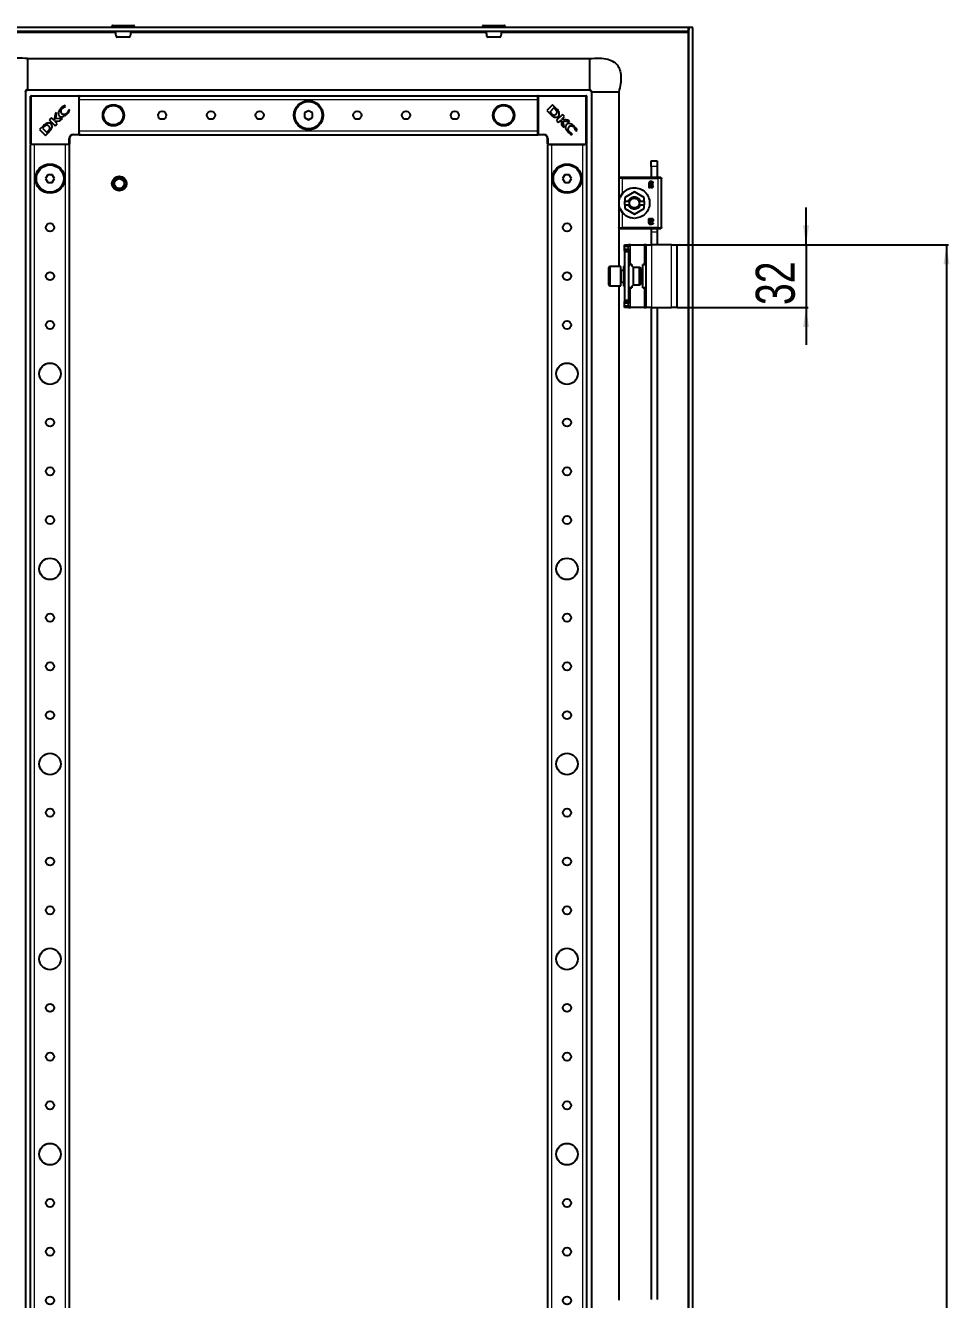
# Model space of a CAD drawing. Header units: millimetres. Extents: x -188 to 1345, y -1228 to 1043.
# Drawn here: x 871 to 1345, y 203 to 856 of the extents above; entities that cross this region are included whole.
import ezdxf

# ---------------------------------------------------------------- set-up
doc = ezdxf.new("R2010")
doc.units = ezdxf.units.MM
doc.layers.add('FORMAT', color=7, linetype='Continuous')
doc.styles.add('SLDTEXTSTYLE0', font='TXT', dxfattribs={"width": 0.75})
doc.dimstyles.new('SLDDIMSTYLE0', dxfattribs={"dimtxt": 20, "dimasz": 10, "dimexe": 0, "dimexo": 0.0625, "dimgap": 5, "dimtad": 2, "dimdec": 1, "dimrnd": 1e-09, "dimzin": 12, "dimdsep": 46, "dimtxsty": 'SLDTEXTSTYLE0', "dimsah": 1, "dimcen": 0.09, "dimadec": 0, "dimazin": 3, "dimtfac": 1, "dimtofl": 0, "dimtmove": 0, "dimatfit": 3, "dimfxl": 0, "dimfrac": 2, "dimtolj": 1, "dimtzin": 12, "dimarcsym": 0})
doc.dimstyles.new('SLDDIMSTYLE1', dxfattribs={"dimtxt": 20, "dimasz": 10, "dimexe": 0, "dimexo": 0.0625, "dimgap": 5, "dimtad": 2, "dimdec": 1, "dimrnd": 1e-09, "dimzin": 12, "dimdsep": 46, "dimtxsty": 'SLDTEXTSTYLE0', "dimsah": 1, "dimcen": 0.09, "dimadec": 0, "dimazin": 3, "dimtfac": 1, "dimtmove": 0, "dimatfit": 0, "dimfxl": 0, "dimfrac": 2, "dimtolj": 1, "dimtzin": 12, "dimarcsym": 0})

# ---------------------------------------------------------------- blocks, each defined once
blk = doc.blocks.new('_D_5')
at = {"layer": 'FORMAT'}
for p, q in [((1205.22, 743.52), (1344.22, 743.52)), ((1343.22, 743.52), (1343.22, -988.48)), ((1205.22, -988.48), (1344.22, -988.48))]:
    blk.add_line(p, q, dxfattribs=at)
for points in [[(1343.22, 743.52), (1341.68, 733.52), (1344.75, 733.52)], [(1343.22, -988.48), (1344.75, -978.48), (1341.68, -978.48)]]:
    blk.add_solid(points, dxfattribs=at)
at = {"layer": 'FORMAT', "insert": (1317.43, -152.03), "char_height": 20, "attachment_point": 1, "rotation": 90, "style": 'SLDTEXTSTYLE0'}
blk.add_mtext('1732', dxfattribs=at)
blk = doc.blocks.new('_D_6')
at = {"layer": 'FORMAT'}
for p, q in [((1271.22, 743.52), (1271.22, 762.75)), ((1205.22, 743.52), (1272.22, 743.52)), ((1271.22, 743.52), (1271.22, 711.52)), ((1205.22, 711.52), (1272.22, 711.52)), ((1271.22, 711.52), (1271.22, 692.29))]:
    blk.add_line(p, q, dxfattribs=at)
for points in [[(1271.22, 743.52), (1272.75, 753.52), (1269.68, 753.52)], [(1271.22, 711.52), (1269.68, 701.52), (1272.75, 701.52)]]:
    blk.add_solid(points, dxfattribs=at)
at = {"layer": 'FORMAT', "insert": (1245.43, 712.74), "char_height": 20, "attachment_point": 1, "rotation": 90, "style": 'SLDTEXTSTYLE0'}
blk.add_mtext('32', dxfattribs=at)

msp = doc.modelspace()

# ---------------------------------------------------------------- linework, layer by layer
at = {"color": 7, "linetype": 'Continuous', "lineweight": 25}
for p, q in [((915.46, 855.77), (915.46, 855.02)), ((915.71, 856.02), (926.71, 856.02)), ((926.96, 855.02), (926.96, 855.77)), ((1105.46, 855.77), (1105.46, 855.02)), ((1105.71, 856.02), (1114.22, 856.02)), ((1114.22, 856.02), (1116.71, 856.02)), ((1116.96, 855.02), (1116.96, 855.77)), ((1210.91, 855.02), (821.51, 855.02)), ((1210.91, 853.02), (821.51, 853.02)), ((1210.82, 853.02), (1210.61, 852.42)), ((1210.91, 853.02), (1210.91, 855.02)), ((1213.21, 855.02), (1211.21, 855.02)), ((1211.21, -1099.98), (1211.21, 855.02)), ((1213.21, -1099.98), (1213.21, 855.02)), ((872.21, 839.02), (872.21, 823.18)), ((872.21, 839.02), (1160.21, 839.02)), ((872.21, 823.02), (1160.21, 823.02)), ((871.21, 822.02), (871.21, -1066.98)), ((873.71, 795.32), (873.71, 819.72)), ((874.01, 820.02), (898.41, 820.02)), ((898.71, 819.72), (898.71, 820.02)), ((898.71, 820.02), (1133.71, 820.02)), ((898.71, 819.72), (898.71, 819.07)), ((898.71, 818.02), (898.71, 819.07)), ((898.71, 802.02), (898.71, 818.02)), ((1133.71, 819.72), (1133.71, 820.02)), ((1133.71, 819.07), (1133.71, 819.72)), ((1133.71, 818.02), (1133.71, 819.07)), ((1133.71, 802.02), (1133.71, 818.02)), ((1134.01, 820.02), (1158.41, 820.02)), ((1158.71, 819.72), (1158.71, 795.32)), ((1161.21, 822.02), (1161.21, -1066.98)), ((1175.21, 822.02), (1175.21, 777.7)), ((886.29, 810.56), (885.8, 807.29)), ((887.08, 811.35), (886.29, 810.56)), ((886.61, 808.25), (887.08, 811.35)), ((891.65, 814.48), (891.31, 815.16)), ((891.51, 814.34), (891.65, 814.48)), ((893.46, 812.9), (893.35, 812.8)), ((893.71, 812.39), (893.46, 812.9)), ((1016.21, 812.33), (1014.21, 811.18)), ((1014.21, 811.18), (1014.21, 808.87)), ((1018.21, 811.18), (1016.21, 812.33)), ((1018.21, 808.87), (1018.21, 811.18)), ((1141.32, 815.37), (1138.36, 812.41)), ((1138.36, 812.41), (1140.25, 810.53)), ((1142.02, 813.85), (1139.84, 811.67)), ((1139.84, 811.67), (1140.52, 811.01)), ((1140.25, 810.53), (1140.27, 810.51)), ((1143.31, 813.38), (1141.32, 815.37)), ((1142.76, 813.13), (1142.02, 813.85)), ((1146.32, 810.37), (1143.36, 807.41)), ((1147.37, 809.32), (1146.32, 810.37)), ((880.35, 804.62), (878.36, 802.63)), ((880.6, 804.07), (879.88, 803.33)), ((879.88, 803.33), (882.06, 801.15)), ((884.41, 808.68), (883.36, 807.63)), ((883.36, 807.63), (886.32, 804.67)), ((885.8, 807.29), (884.41, 808.68)), ((886.14, 806.97), (888.8, 807.15)), ((887.38, 805.73), (886.14, 806.97)), ((886.32, 804.67), (887.38, 805.73)), ((890.08, 808.43), (886.61, 808.25)), ((888.8, 807.15), (890.08, 808.43)), ((1014.21, 808.87), (1016.21, 807.71)), ((1016.21, 807.71), (1018.21, 808.87)), ((1143.36, 807.41), (1144.42, 806.35)), ((1144.42, 806.35), (1145.66, 807.6)), ((1145.66, 807.6), (1145.84, 804.94)), ((1145.84, 804.94), (1147.12, 803.65)), ((1145.98, 807.93), (1147.37, 809.32)), ((1149.24, 807.45), (1145.98, 807.93)), ((1146.94, 807.12), (1150.04, 806.65)), ((1147.12, 803.65), (1146.94, 807.12)), ((1150.04, 806.65), (1149.24, 807.45)), ((878.36, 802.63), (881.32, 799.67)), ((881.32, 799.67), (883.21, 801.56)), ((882.06, 801.15), (882.72, 801.83)), ((883.21, 801.56), (883.23, 801.58)), ((893.71, 798.02), (893.71, 795.32)), ((898.41, 800.02), (895.71, 800.02)), ((898.71, 800.97), (898.71, 802.02)), ((898.71, 800.97), (898.71, 800.32)), ((898.71, 800.02), (898.71, 800.32)), ((898.71, 800.02), (1133.71, 800.02)), ((1133.71, 800.97), (1133.71, 802.02)), ((1133.71, 800.32), (1133.71, 800.97)), ((1133.71, 800.02), (1133.71, 800.32)), ((1136.71, 800.02), (1134.01, 800.02)), ((1138.71, 795.32), (1138.71, 798.02)), ((1151.08, 800.02), (1151.59, 800.27)), ((1151.59, 800.27), (1151.48, 800.38)), ((1153.03, 802.22), (1153.17, 802.08)), ((1153.17, 802.08), (1153.85, 802.42)), ((873.71, -1039.98), (873.71, 795.02)), ((874.01, 795.02), (873.71, 795.02)), ((874.66, 795.02), (874.01, 795.02)), ((875.71, 795.02), (874.66, 795.02)), ((891.71, 795.02), (875.71, 795.02)), ((892.76, 795.02), (891.71, 795.02)), ((893.41, 795.02), (892.76, 795.02)), ((893.71, 795.02), (893.41, 795.02)), ((893.71, -1039.98), (893.71, 795.02)), ((1138.71, 795.02), (1138.71, -1039.98)), ((1138.71, 795.02), (1139.01, 795.02)), ((1139.66, 795.02), (1139.01, 795.02)), ((1139.66, 795.02), (1140.71, 795.02)), ((1140.71, 795.02), (1156.71, 795.02)), ((1156.71, 795.02), (1157.76, 795.02)), ((1158.41, 795.02), (1157.76, 795.02)), ((1158.41, 795.02), (1158.71, 795.02)), ((1158.71, 795.02), (1158.71, -1039.98)), ((1191.91, 786.72), (1194.91, 786.72)), ((1191.91, 783.72), (1191.91, 786.72)), ((1191.91, 783.72), (1191.91, 778.02)), ((1194.91, 786.72), (1194.91, 783.72)), ((1194.91, 783.72), (1194.91, 778.02)), ((882.56, 779.52), (881.4, 777.52)), ((881.4, 777.52), (882.56, 775.52)), ((884.86, 779.52), (882.56, 779.52)), ((886.02, 777.52), (884.86, 779.52)), ((884.86, 775.52), (886.02, 777.52)), ((1147.56, 779.52), (1146.4, 777.52)), ((1146.4, 777.52), (1147.56, 775.52)), ((1149.86, 779.52), (1147.56, 779.52)), ((1151.02, 777.52), (1149.86, 779.52)), ((1149.86, 775.52), (1151.02, 777.52)), ((1175.21, 777.52), (1175.21, 752.52)), ((1195.21, 778.02), (1177.21, 778.02)), ((1195.81, 778.02), (1195.56, 778.02)), ((1197.21, 752.52), (1197.21, 777.52)), ((882.56, 775.52), (884.86, 775.52)), ((1147.56, 775.52), (1149.86, 775.52)), ((1183.21, 770.74), (1178.26, 767.88)), ((1188.16, 767.88), (1183.21, 770.74)), ((1190.65, 774.98), (1190.65, 773.11)), ((1191.11, 773.11), (1191.11, 773.39)), ((1191.5, 773.09), (1191.11, 773.39)), ((1191.18, 774.73), (1191.18, 774.95)), ((1191.56, 774.73), (1191.18, 774.73)), ((1191.18, 774.37), (1191.61, 774.37)), ((1191.18, 773.79), (1191.18, 774.37)), ((1176.04, 768.15), (1177.55, 770.4)), ((1178.26, 767.88), (1178.26, 766.02)), ((1178.26, 764.02), (1178.26, 766.02)), ((1178.26, 766.02), (1180.22, 766.02)), ((1178.26, 764.02), (1178.26, 762.16)), ((1178.26, 764.02), (1180.22, 764.02)), ((1180.92, 766.02), (1180.22, 766.02)), ((1180.22, 764.02), (1180.92, 764.02)), ((1186.2, 766.02), (1185.5, 766.02)), ((1185.5, 764.02), (1186.2, 764.02)), ((1186.2, 766.02), (1188.16, 766.02)), ((1186.2, 764.02), (1188.16, 764.02)), ((1188.16, 766.02), (1188.16, 767.88)), ((1188.16, 766.02), (1188.16, 764.02)), ((1188.16, 762.16), (1188.16, 764.02)), ((1177.55, 759.64), (1176.04, 761.9)), ((1178.26, 762.16), (1183.21, 759.31)), ((1183.21, 759.31), (1188.16, 762.16)), ((1175.21, 752.35), (1175.21, 732.52)), ((1177.21, 752.02), (1195.21, 752.02)), ((1190.65, 755.06), (1190.65, 756.93)), ((1191.11, 756.93), (1191.11, 756.65)), ((1191.18, 755.67), (1191.18, 756.26)), ((1191.61, 755.67), (1191.18, 755.67)), ((1191.56, 755.32), (1191.18, 755.32)), ((1191.18, 755.32), (1191.18, 755.1)), ((1191.91, 752.09), (1191.91, 750.22)), ((1194.91, 752.09), (1194.91, 750.22)), ((1195.56, 752.02), (1195.81, 752.02)), ((1191.91, 750.22), (1191.91, 743.52)), ((1194.91, 750.22), (1194.91, 743.52)), ((1178.21, 743.52), (1180.21, 743.52)), ((1178.21, 742.52), (1178.21, 743.52)), ((1178.21, 741.52), (1178.21, 742.52)), ((1178.21, 740.52), (1178.21, 741.52)), ((1180.21, 740.52), (1178.21, 740.52)), ((1178.21, 740.52), (1178.21, 740.02)), ((1180.21, 740.02), (1178.21, 740.02)), ((1178.21, 740.02), (1178.21, 715.02)), ((1180.21, 743.52), (1180.21, 742.52)), ((1181.21, 743.52), (1180.21, 743.52)), ((1180.21, 741.52), (1180.21, 742.52)), ((1180.21, 741.52), (1180.21, 740.52)), ((1180.21, 740.52), (1180.21, 740.02)), ((1180.21, 740.02), (1180.21, 715.02)), ((1181.21, 743.52), (1188.21, 743.52)), ((1189.21, 743.52), (1188.21, 743.52)), ((1189.21, 711.52), (1189.21, 743.52)), ((1189.21, 743.52), (1192.21, 743.52)), ((1202.21, 743.52), (1192.21, 743.52)), ((1202.21, 743.52), (1205.21, 743.52)), ((1205.21, 711.52), (1205.21, 743.52)), ((1170.21, 725.27), (1170.21, 731.92)), ((1176.21, 732.52), (1170.81, 732.52)), ((1176.21, 724.96), (1176.21, 732.52)), ((1178.21, 732.52), (1177.71, 732.52)), ((1177.71, 732.52), (1177.71, 731.31)), ((1180.21, 733.52), (1181.21, 733.52)), ((1181.91, 733.52), (1181.21, 733.52)), ((1181.91, 733.52), (1181.91, 733.07)), ((1185.84, 732.02), (1182.71, 732.02)), ((1182.71, 723.02), (1182.71, 732.02)), ((1186.71, 731.52), (1185.84, 732.02)), ((1185.84, 723.02), (1185.84, 732.02)), ((1186.71, 723.52), (1186.71, 731.52)), ((1187.51, 721.52), (1187.51, 733.52)), ((1188.21, 733.52), (1187.51, 733.52)), ((1188.21, 733.52), (1189.21, 733.52)), ((1170.21, 723.12), (1170.21, 725.27)), ((1176.21, 722.52), (1176.21, 724.96)), ((1177.71, 730.52), (1176.46, 730.52)), ((1177.71, 731.31), (1177.71, 722.52)), ((1170.81, 722.52), (1176.21, 722.52)), ((1175.21, 722.52), (1175.21, 202.7)), ((1176.46, 724.52), (1177.71, 724.52)), ((1177.71, 722.52), (1178.21, 722.52)), ((1181.21, 721.52), (1180.21, 721.52)), ((1181.21, 721.52), (1181.91, 721.52)), ((1181.91, 721.97), (1181.91, 721.52)), ((1182.71, 723.02), (1185.84, 723.02)), ((1185.84, 723.02), (1186.71, 723.52)), ((1187.51, 721.52), (1188.21, 721.52)), ((1189.21, 721.52), (1188.21, 721.52)), ((1180.21, 715.02), (1178.21, 715.02)), ((1178.21, 715.02), (1178.21, 714.52)), ((1178.21, 713.52), (1178.21, 714.52)), ((1178.21, 714.52), (1180.21, 714.52)), ((1178.21, 712.52), (1178.21, 713.52)), ((1178.21, 711.52), (1178.21, 712.52)), ((1180.21, 715.02), (1180.21, 714.52)), ((1180.21, 714.52), (1180.21, 713.52)), ((1180.21, 712.52), (1180.21, 713.52)), ((1180.21, 712.52), (1180.21, 711.52)), ((1180.21, 711.52), (1178.21, 711.52)), ((1180.21, 711.52), (1181.21, 711.52)), ((1188.21, 711.52), (1181.21, 711.52)), ((1188.21, 711.52), (1189.21, 711.52)), ((1192.21, 711.52), (1189.21, 711.52)), ((1191.91, 711.52), (1191.91, 203.02)), ((1192.21, 711.52), (1202.21, 711.52)), ((1194.91, 711.52), (1194.91, 203.02)), ((1205.21, 711.52), (1202.21, 711.52))]:
    msp.add_line(p, q, dxfattribs=at)
at = {"color": 8, "linetype": 'Continuous', "lineweight": 18}
for p, q in [((926.96, 855.77), (915.46, 855.77)), ((1114.36, 855.77), (1105.46, 855.77)), ((1116.96, 855.77), (1114.36, 855.77)), ((821.81, 852.42), (917.24, 852.42)), ((925.18, 852.42), (1107.24, 852.42)), ((1115.18, 852.42), (1210.61, 852.42)), ((1210.61, 852.42), (1210.61, -1097.38)), ((874.01, 819.72), (873.71, 819.72)), ((874.01, 819.72), (874.01, 820.02)), ((874.01, 819.72), (874.01, 795.32)), ((898.41, 819.72), (874.01, 819.72)), ((898.41, 820.02), (898.41, 819.72)), ((898.41, 800.32), (898.41, 819.72)), ((898.71, 819.72), (898.41, 819.72)), ((898.71, 818.02), (1133.71, 818.02)), ((1134.01, 819.72), (1133.71, 819.72)), ((1134.01, 819.72), (1134.01, 820.02)), ((1134.01, 819.72), (1134.01, 800.32)), ((1158.41, 819.72), (1134.01, 819.72)), ((1158.41, 819.72), (1158.41, 820.02)), ((1158.41, 795.32), (1158.41, 819.72)), ((1158.41, 819.72), (1158.71, 819.72)), ((893.41, 795.32), (893.41, 798.02)), ((893.71, 798.02), (893.41, 798.02)), ((895.71, 800.32), (898.41, 800.32)), ((895.71, 800.02), (895.71, 800.32)), ((898.71, 800.32), (898.41, 800.32)), ((898.41, 800.32), (898.41, 800.02)), ((898.71, 802.02), (1133.71, 802.02)), ((1134.01, 800.32), (1133.71, 800.32)), ((1134.01, 800.32), (1136.71, 800.32)), ((1134.01, 800.02), (1134.01, 800.32)), ((1136.71, 800.02), (1136.71, 800.32)), ((1138.71, 798.02), (1139.01, 798.02)), ((1139.01, 798.02), (1139.01, 795.32)), ((874.01, 795.32), (873.71, 795.32)), ((874.01, 795.32), (893.41, 795.32)), ((874.01, 795.32), (874.01, 795.02)), ((875.71, -1039.98), (875.71, 795.02)), ((891.71, -1039.98), (891.71, 795.02)), ((893.41, 795.32), (893.41, 795.02)), ((893.71, 795.32), (893.41, 795.32)), ((1139.01, 795.32), (1138.71, 795.32)), ((1139.01, 795.32), (1158.41, 795.32)), ((1139.01, 795.02), (1139.01, 795.32)), ((1140.71, 795.02), (1140.71, -1039.98)), ((1156.71, 795.02), (1156.71, -1039.98)), ((1158.41, 795.02), (1158.41, 795.32)), ((1158.71, 795.32), (1158.41, 795.32)), ((1194.91, 783.72), (1191.91, 783.72)), ((1177.21, 770.08), (1177.21, 777.52)), ((1177.21, 777.52), (1195.21, 777.52)), ((1195.21, 777.52), (1195.21, 752.52)), ((1177.21, 752.52), (1177.21, 759.96)), ((1183.21, 762.52), (1183.21, 761.87)), ((1195.21, 752.52), (1177.21, 752.52)), ((1191.91, 750.22), (1194.91, 750.22)), ((1180.21, 742.52), (1178.21, 742.52)), ((1178.21, 741.52), (1180.21, 741.52)), ((1181.21, 733.52), (1181.21, 743.52)), ((1188.21, 743.52), (1188.21, 733.52)), ((1192.21, 711.52), (1192.21, 743.52)), ((1202.21, 711.52), (1202.21, 743.52)), ((1170.81, 732.52), (1170.81, 724.96)), ((1170.81, 724.96), (1170.81, 722.52)), ((1176.46, 730.52), (1176.46, 724.52)), ((1181.21, 711.52), (1181.21, 721.52)), ((1188.21, 721.52), (1188.21, 711.52)), ((1180.21, 713.52), (1178.21, 713.52)), ((1178.21, 712.52), (1180.21, 712.52))]:
    msp.add_line(p, q, dxfattribs=at)
at = {"color": 7, "linetype": 'Continuous', "lineweight": 25}
for centre, radius in [((1016.21, 810.02), 7.5), ((1016.21, 810.02), 7), ((916.21, 810.02), 5.5), ((916.21, 810.02), 5), ((941.21, 810.02), 2.1), ((966.21, 810.02), 2.1), ((991.21, 810.02), 2.1), ((1041.21, 810.02), 2.1), ((1066.21, 810.02), 2.1), ((1091.21, 810.02), 2.1), ((1116.21, 810.02), 5.5), ((1116.21, 810.02), 5), ((883.71, 777.52), 7.5), ((883.71, 777.52), 7), ((1148.71, 777.52), 7.5), ((1148.71, 777.52), 7), ((919.21, 775.02), 3.75), ((919.21, 775.02), 3), ((919.21, 775.02), 2.5), ((883.71, 752.52), 2.1), ((1148.71, 752.52), 2.1), ((883.71, 727.52), 2.1), ((1148.71, 727.52), 2.1), ((883.71, 702.52), 2.1), ((1148.71, 702.52), 2.1), ((883.71, 677.52), 5.5), ((1148.71, 677.52), 5.5), ((883.71, 652.52), 2.1), ((1148.71, 652.52), 2.1), ((883.71, 627.52), 2.1), ((1148.71, 627.52), 2.1), ((883.71, 602.52), 2.1), ((1148.71, 602.52), 2.1), ((883.71, 577.52), 5.5), ((1148.71, 577.52), 5.5), ((883.71, 552.52), 2.1), ((1148.71, 552.52), 2.1), ((883.71, 527.52), 2.1), ((1148.71, 527.52), 2.1), ((883.71, 502.52), 2.1), ((1148.71, 502.52), 2.1), ((883.71, 477.52), 5.5), ((1148.71, 477.52), 5.5), ((883.71, 452.52), 2.1), ((1148.71, 452.52), 2.1), ((883.71, 427.52), 2.1), ((1148.71, 427.52), 2.1), ((883.71, 402.52), 2.1), ((1148.71, 402.52), 2.1), ((883.71, 377.52), 5.5), ((1148.71, 377.52), 5.5), ((883.71, 352.52), 2.1), ((1148.71, 352.52), 2.1), ((883.71, 327.52), 2.1), ((1148.71, 327.52), 2.1), ((883.71, 302.52), 2.1), ((1148.71, 302.52), 2.1), ((883.71, 277.52), 5.5), ((1148.71, 277.52), 5.5), ((883.71, 252.52), 2.1), ((1148.71, 252.52), 2.1), ((883.71, 227.52), 2.1), ((1148.71, 227.52), 2.1), ((883.71, 202.52), 2.1), ((1148.71, 202.52), 2.1)]:
    msp.add_circle(centre, radius, dxfattribs=at)
at = {"color": 8, "linetype": 'Continuous', "lineweight": 18}
for centre in [(916.21, 810.02), (1116.21, 810.02)]:
    msp.add_circle(centre, 5.3, dxfattribs=at)
at = {"color": 7, "linetype": 'Continuous', "lineweight": 25}
for centre, radius, start, end in [((915.71, 855.77), 0.25, 90, 180), ((926.71, 855.77), 0.25, 0, 90), ((1105.71, 855.77), 0.25, 90, 180), ((1116.71, 855.77), 0.25, 0, 90), ((918.1, 850.52), 0.5, 195.31604, 270.02276), ((924.32, 850.52), 0.5, 269.99815, 345.40011), ((1108.1, 850.52), 0.5, 195.24646, 270.04596), ((1114.32, 850.52), 0.5, 269.96367, 344.83397), ((874.01, 819.72), 0.3, 90, 180), ((898.41, 819.72), 0.3, 360, 90), ((1134.01, 819.72), 0.3, 90, 180), ((1158.41, 819.72), 0.3, 0, 90), ((891.22, 812.02), 1.97, 128.45405, 215.887), ((890.78, 812.43), 1.94, 233.30966, 322.34638), ((1138.29, 808.95), 6.12, 36.98881, 43.07444), ((1140.1, 809.72), 4.87, 20.34448, 48.77765), ((884.01, 801.41), 4.87, 110.34448, 138.77765), ((884.78, 799.6), 6.12, 126.98881, 133.07444), ((1151.12, 802.95), 1.94, 143.30966, 232.34638), ((1150.71, 802.51), 1.97, 38.45405, 125.887), ((895.71, 798.02), 2, 90, 180), ((898.41, 800.32), 0.3, 270, 360), ((1134.01, 800.32), 0.3, 180, 270), ((1136.71, 798.02), 2, 0, 90), ((874.01, 795.32), 0.3, 180, 270), ((893.41, 795.32), 0.3, 270, 0), ((1139.01, 795.32), 0.3, 180, 270), ((1158.41, 795.32), 0.3, 270, 0), ((1170.81, 731.92), 0.6, 90, 180), ((1176.46, 730.77), 0.25, 180, 270), ((1170.81, 723.12), 0.6, 180, 270), ((1176.46, 724.27), 0.25, 90, 180)]:
    msp.add_arc(centre, radius, start, end, dxfattribs=at)
at = {"color": 8, "linetype": 'Continuous', "lineweight": 18}
for centre, start, end in [((895.71, 798.02), 90, 180), ((1136.71, 798.02), 0, 90)]:
    msp.add_arc(centre, 2.3, start, end, dxfattribs=at)
at = {"color": 7, "linetype": 'Continuous', "lineweight": 25}
for points, knots in [([(917.19, 853.02), (917.19, 852.89), (917.21, 851.97), (917.43, 851.11), (917.62, 850.37)], [0, 0, 0, 0, 0.14185, 1, 1, 1, 1]), ([(919.51, 850.02), (919.32, 850.02), (918.85, 850.02), (918.3, 850.02), (918.17, 850.02), (918.11, 850.02)], [0, 0, 0, 0, 0.256553, 0.627981, 1, 1, 1, 1]), ([(924.32, 850.02), (924.28, 850.02), (924.2, 850.02), (923.64, 850.02), (922.83, 850.02), (921.84, 850.02), (920.78, 850.02), (919.99, 850.02), (919.6, 850.02), (919.51, 850.02)], [0, 0, 0, 0, 0.158514, 0.317278, 0.475863, 0.634247, 0.792477, 0.950708, 1, 1, 1, 1]), ([(924.8, 850.37), (924.99, 851.11), (925.21, 851.97), (925.23, 852.89), (925.23, 853.02)], [0, 0, 0, 0, 0.85815, 1, 1, 1, 1]), ([(1107.19, 853.02), (1107.19, 852.89), (1107.21, 851.97), (1107.43, 851.11), (1107.62, 850.37)], [0, 0, 0, 0, 0.14185, 1, 1, 1, 1]), ([(1114.28, 850.02), (1114.29, 850.02), (1114.34, 850.02), (1114.06, 850.02), (1113.54, 850.02), (1112.82, 850.02), (1111.97, 850.02), (1110.9, 850.02), (1109.88, 850.02), (1109, 850.02), (1108.39, 850.02), (1108.09, 850.02), (1108.13, 850.02), (1108.14, 850.02)], [0, 0, 0, 0, 0.03384, 0.141254, 0.248698, 0.315774, 0.423314, 0.530846, 0.63821, 0.745706, 0.853372, 0.960917, 1, 1, 1, 1]), ([(1114.8, 850.37), (1114.99, 851.11), (1115.21, 851.97), (1115.23, 852.89), (1115.23, 853.02)], [0, 0, 0, 0, 0.85815, 1, 1, 1, 1]), ([(1210.61, 852.42), (1210.66, 852.58), (1210.71, 852.73), (1210.81, 852.96), (1210.86, 853.02), (1210.91, 853.02)], [0, 0, 0, 0, 0.5, 0.5, 1, 1, 1, 1]), ([(1211.21, 855.02), (1211.19, 854.64), (1211.15, 854.07), (1210.97, 853.5), (1210.91, 853.3)], [0, 0, 0, 0, 0.662931, 1, 1, 1, 1]), ([(872.21, 839.02), (870.48, 839.19), (867.34, 839.49), (863.02, 838.98), (859.58, 837.55), (857.37, 835.23), (856.29, 832.47), (855.97, 829.42), (856.26, 825.86), (856.88, 823.37), (857.21, 822.02)], [0, 0, 0, 0, 0.176713, 0.320911, 0.440308, 0.54837, 0.6374, 0.738878, 0.858543, 1, 1, 1, 1]), ([(1160.21, 839.02), (1161.94, 839.19), (1165.08, 839.49), (1169.4, 838.98), (1172.84, 837.55), (1175.05, 835.23), (1176.14, 832.47), (1176.46, 829.42), (1176.16, 825.86), (1175.54, 823.37), (1175.21, 822.02)], [0, 0, 0, 0, 0.176713, 0.320911, 0.440308, 0.54837, 0.6374, 0.738878, 0.858543, 1, 1, 1, 1]), ([(1160.21, 839.02), (1160.21, 838.99), (1160.21, 838.93), (1160.21, 838.28), (1160.21, 836.82), (1160.21, 834.63), (1160.21, 832.63), (1160.21, 831.02), (1160.21, 829.41), (1160.21, 827.41), (1160.21, 825.23), (1160.21, 823.72), (1160.21, 823.32), (1160.21, 823.18)], [0, 0, 0, 0, 0.069165, 0.1363, 0.267291, 0.398282, 0.465417, 0.534583, 0.603748, 0.670883, 0.801874, 0.932865, 1, 1, 1, 1]), ([(871.17, 822.02), (871.19, 822.16), (871.22, 822.4), (871.35, 822.6), (871.47, 822.69), (871.52, 822.8), (871.54, 822.87), (871.56, 822.92), (871.57, 822.96), (871.59, 822.99), (871.62, 823.04), (871.68, 823.09), (871.8, 823.16), (871.99, 823.19), (872.13, 823.19), (872.21, 823.18)], [0, 0, 0, 0, 0.233411, 0.418546, 0.549351, 0.595026, 0.631329, 0.647111, 0.661994, 0.676639, 0.691742, 0.725563, 0.766794, 0.872627, 1, 1, 1, 1]), ([(871.21, 822.02), (871.36, 822.25), (871.63, 822.65), (872.03, 822.91), (872.21, 823.02)], [0, 0, 0, 0, 0.561561, 1, 1, 1, 1]), ([(1160.21, 823.18), (1160.31, 823.17), (1160.45, 823.15), (1160.61, 823.08), (1160.69, 823.03), (1160.75, 822.96), (1160.79, 822.89), (1160.81, 822.82), (1160.88, 822.64), (1161.05, 822.56), (1161.2, 822.33), (1161.23, 822.13), (1161.25, 822.02)], [0, 0, 0, 0, 0.146823, 0.202041, 0.247643, 0.28691, 0.323569, 0.360785, 0.40083, 0.628513, 0.79432, 1, 1, 1, 1]), ([(1161.21, 822.02), (1161.06, 822.25), (1160.79, 822.65), (1160.39, 822.91), (1160.21, 823.02)], [0, 0, 0, 0, 0.561561, 1, 1, 1, 1]), ([(1161.32, 822.02), (1161.35, 822.02), (1161.44, 822.02), (1161.89, 822.02), (1162.19, 822.02)], [0, 0, 0, 0, 0.350861, 1, 1, 1, 1]), ([(889.58, 813.93), (889.25, 813.55), (888.64, 812.86), (888.08, 811.69), (887.95, 810.75), (888.1, 810.11), (888.28, 809.87), (888.37, 809.76)], [0, 0, 0, 0, 0.315674, 0.58952, 0.813199, 0.909026, 1, 1, 1, 1]), ([(888.37, 809.76), (888.54, 809.62), (888.87, 809.34), (889.57, 809.18), (890.44, 809.31), (891.52, 809.87), (892.21, 810.51), (892.61, 810.88)], [0, 0, 0, 0, 0.130532, 0.266031, 0.423997, 0.666819, 1, 1, 1, 1]), ([(891.31, 815.16), (890.98, 814.98), (890.34, 814.64), (889.82, 814.15), (889.58, 813.93)], [0, 0, 0, 0, 0.5368, 1, 1, 1, 1]), ([(889.99, 813.57), (890.25, 813.79), (890.7, 814.16), (891.27, 814.29), (891.51, 814.34)], [0, 0, 0, 0, 0.5796082, 1, 1, 1, 1]), ([(893.35, 812.8), (893.21, 812.48), (892.94, 811.91), (892.51, 811.45), (892.32, 811.24)], [0, 0, 0, 0, 0.5476433, 1, 1, 1, 1]), ([(892.61, 810.88), (892.85, 811.15), (893.28, 811.61), (893.58, 812.16), (893.71, 812.39)], [0, 0, 0, 0, 0.577653, 1, 1, 1, 1]), ([(1140.27, 810.51), (1140.34, 810.43), (1140.5, 810.28), (1140.67, 810.13), (1140.75, 810.05)], [0, 0, 0, 0, 0.486421, 1, 1, 1, 1]), ([(1140.52, 811.01), (1140.72, 810.82), (1141.08, 810.47), (1141.62, 810.15), (1142.07, 810.08), (1142.41, 810.15), (1142.77, 810.34), (1142.98, 810.54), (1143.09, 810.64)], [0, 0, 0, 0, 0.274676, 0.503042, 0.607381, 0.716579, 0.843412, 1, 1, 1, 1]), ([(1140.75, 810.05), (1140.9, 809.91), (1141.17, 809.67), (1141.46, 809.46), (1141.6, 809.37)], [0, 0, 0, 0, 0.55183, 1, 1, 1, 1]), ([(1141.6, 809.37), (1141.8, 809.26), (1142.19, 809.06), (1142.82, 808.94), (1143.41, 808.98), (1143.95, 809.18), (1144.38, 809.54), (1144.68, 810.05), (1144.79, 810.71), (1144.71, 811.17), (1144.66, 811.41)], [0, 0, 0, 0, 0.138091, 0.265455, 0.384013, 0.496103, 0.605759, 0.71979, 0.847662, 1, 1, 1, 1]), ([(1143.09, 810.64), (1143.19, 810.74), (1143.35, 810.91), (1143.53, 811.19), (1143.62, 811.46), (1143.62, 811.79), (1143.47, 812.19), (1143.28, 812.47), (1143.18, 812.63)], [0, 0, 0, 0, 0.176808, 0.319231, 0.43938, 0.552395, 0.749205, 1, 1, 1, 1]), ([(883.09, 804.4), (882.99, 804.5), (882.82, 804.66), (882.54, 804.84), (882.27, 804.93), (881.94, 804.94), (881.54, 804.78), (881.26, 804.59), (881.1, 804.49)], [0, 0, 0, 0, 0.176808, 0.319231, 0.43938, 0.552395, 0.749205, 1, 1, 1, 1]), ([(884.36, 802.91), (884.47, 803.11), (884.68, 803.5), (884.79, 804.13), (884.75, 804.72), (884.55, 805.26), (884.19, 805.69), (883.68, 805.99), (883.02, 806.1), (882.57, 806.02), (882.32, 805.97)], [0, 0, 0, 0, 0.1380907, 0.2654555, 0.3840134, 0.4961027, 0.6057595, 0.7197905, 0.8476619, 1, 1, 1, 1]), ([(882.72, 801.83), (882.91, 802.03), (883.26, 802.39), (883.59, 802.93), (883.65, 803.38), (883.58, 803.72), (883.39, 804.08), (883.2, 804.29), (883.09, 804.4)], [0, 0, 0, 0, 0.2746757, 0.5030419, 0.607381, 0.7165791, 0.8434117, 1, 1, 1, 1]), ([(1148.45, 805.36), (1148.31, 805.19), (1148.03, 804.86), (1147.86, 804.16), (1148, 803.29), (1148.56, 802.21), (1149.2, 801.52), (1149.57, 801.13)], [0, 0, 0, 0, 0.1305321, 0.2660311, 0.4239974, 0.666819, 1, 1, 1, 1]), ([(1152.62, 804.15), (1152.24, 804.48), (1151.55, 805.1), (1150.38, 805.65), (1149.44, 805.79), (1148.79, 805.63), (1148.56, 805.45), (1148.45, 805.36)], [0, 0, 0, 0, 0.315674, 0.58952, 0.813199, 0.909026, 1, 1, 1, 1]), ([(1152.26, 803.74), (1152.47, 803.48), (1152.85, 803.03), (1152.98, 802.46), (1153.03, 802.22)], [0, 0, 0, 0, 0.579608, 1, 1, 1, 1]), ([(1153.85, 802.42), (1153.67, 802.76), (1153.33, 803.39), (1152.84, 803.91), (1152.62, 804.15)], [0, 0, 0, 0, 0.5368, 1, 1, 1, 1]), ([(883.23, 801.58), (883.3, 801.65), (883.46, 801.81), (883.61, 801.98), (883.68, 802.06)], [0, 0, 0, 0, 0.486421, 1, 1, 1, 1]), ([(883.68, 802.06), (883.82, 802.21), (884.06, 802.48), (884.27, 802.77), (884.36, 802.91)], [0, 0, 0, 0, 0.55183, 1, 1, 1, 1]), ([(1149.57, 801.13), (1149.84, 800.88), (1150.3, 800.45), (1150.85, 800.15), (1151.08, 800.02)], [0, 0, 0, 0, 0.5776526, 1, 1, 1, 1]), ([(1151.48, 800.38), (1151.17, 800.52), (1150.6, 800.79), (1150.14, 801.22), (1149.93, 801.41)], [0, 0, 0, 0, 0.547643, 1, 1, 1, 1]), ([(1191.76, 776.02), (1191.62, 776.01), (1191.39, 776), (1191.11, 775.91), (1190.92, 775.79), (1190.78, 775.62), (1190.67, 775.35), (1190.66, 775.13), (1190.65, 774.98)], [0, 0, 0, 0, 0.2500888, 0.3824952, 0.5002586, 0.6221632, 0.7501335, 1, 1, 1, 1]), ([(1190.65, 773.11), (1190.65, 773.1), (1190.65, 773.08), (1190.67, 773.07), (1190.69, 773.04), (1190.77, 773.02), (1190.84, 773.02), (1190.88, 773.02)], [0, 0, 0, 0, 0.124881, 0.183376, 0.250934, 0.500336, 1, 1, 1, 1]), ([(1190.88, 773.02), (1190.93, 773.02), (1190.99, 773.02), (1191.07, 773.04), (1191.1, 773.06), (1191.11, 773.08), (1191.11, 773.1), (1191.11, 773.11)], [0, 0, 0, 0, 0.499718, 0.749437, 0.810587, 0.875078, 1, 1, 1, 1]), ([(1191.11, 773.39), (1191.23, 773.28), (1191.42, 773.11), (1191.7, 773), (1191.86, 772.97), (1191.94, 772.96), (1191.99, 772.96)], [0, 0, 0, 0, 0.499113, 0.749325, 0.874665, 1, 1, 1, 1]), ([(1191.18, 774.95), (1191.18, 775.03), (1191.19, 775.17), (1191.25, 775.34), (1191.32, 775.45), (1191.43, 775.53), (1191.55, 775.58), (1191.69, 775.61), (1191.78, 775.61), (1191.82, 775.61)], [0, 0, 0, 0, 0.250023, 0.382539, 0.499802, 0.620838, 0.749652, 0.874777, 1, 1, 1, 1]), ([(1191.9, 773.37), (1191.83, 773.38), (1191.69, 773.39), (1191.43, 773.53), (1191.28, 773.68), (1191.18, 773.79)], [0, 0, 0, 0, 0.249939, 0.499864, 1, 1, 1, 1]), ([(1192.95, 773.81), (1192.94, 773.88), (1192.93, 774.04), (1192.84, 774.26), (1192.68, 774.44), (1192.42, 774.6), (1192.03, 774.71), (1191.72, 774.72), (1191.56, 774.73)], [0, 0, 0, 0, 0.1250486, 0.2498861, 0.3708558, 0.4998199, 0.7496086, 1, 1, 1, 1]), ([(1191.61, 774.37), (1191.71, 774.37), (1191.89, 774.36), (1192.12, 774.3), (1192.26, 774.21), (1192.35, 774.11), (1192.41, 773.98), (1192.41, 773.89), (1192.42, 773.84)], [0, 0, 0, 0, 0.279652, 0.500248, 0.629485, 0.750186, 0.875763, 1, 1, 1, 1]), ([(1192.83, 775.52), (1192.83, 775.58), (1192.83, 775.66), (1192.76, 775.75), (1192.63, 775.84), (1192.3, 775.97), (1191.98, 776), (1191.76, 776.02)], [0, 0, 0, 0, 0.124693, 0.187182, 0.249773, 0.500039, 1, 1, 1, 1]), ([(1191.82, 775.61), (1191.98, 775.59), (1192.22, 775.56), (1192.48, 775.44), (1192.6, 775.37), (1192.67, 775.33), (1192.71, 775.32), (1192.73, 775.32)], [0, 0, 0, 0, 0.4986996, 0.7495075, 0.8749492, 0.9467834, 1, 1, 1, 1]), ([(1192.42, 773.84), (1192.41, 773.78), (1192.4, 773.68), (1192.34, 773.56), (1192.27, 773.49), (1192.19, 773.43), (1192.1, 773.4), (1192, 773.38), (1191.94, 773.38), (1191.9, 773.37)], [0, 0, 0, 0, 0.249168, 0.373635, 0.49939, 0.619394, 0.749656, 0.87477, 1, 1, 1, 1]), ([(1191.99, 772.96), (1192.11, 772.97), (1192.29, 772.98), (1192.52, 773.07), (1192.67, 773.16), (1192.79, 773.29), (1192.92, 773.5), (1192.93, 773.68), (1192.95, 773.81)], [0, 0, 0, 0, 0.25007, 0.379181, 0.500499, 0.62417, 0.750842, 1, 1, 1, 1]), ([(1192.73, 775.32), (1192.74, 775.32), (1192.75, 775.32), (1192.77, 775.33), (1192.79, 775.34), (1192.8, 775.37), (1192.82, 775.41), (1192.82, 775.45), (1192.83, 775.49), (1192.83, 775.51), (1192.83, 775.52)], [0, 0, 0, 0, 0.128825, 0.180169, 0.243397, 0.36986, 0.499864, 0.749649, 0.843476, 1, 1, 1, 1]), ([(1177.21, 759.96), (1176.92, 760.34), (1176.35, 761.09), (1175.8, 762.34), (1175.45, 763.62), (1175.32, 765.02), (1175.45, 766.43), (1175.8, 767.71), (1176.36, 768.95), (1176.93, 769.71), (1177.21, 770.08)], [0, 0, 0, 0, 0.125762, 0.25037, 0.375307, 0.500139, 0.62481, 0.749763, 0.874888, 1, 1, 1, 1]), ([(1190.65, 756.93), (1190.65, 756.94), (1190.65, 756.96), (1190.67, 756.98), (1190.69, 757), (1190.77, 757.02), (1190.84, 757.02), (1190.88, 757.02)], [0, 0, 0, 0, 0.124884, 0.186377, 0.250914, 0.500322, 1, 1, 1, 1]), ([(1191.76, 754.02), (1191.69, 754.02), (1191.54, 754.03), (1191.32, 754.06), (1191.11, 754.13), (1190.92, 754.25), (1190.78, 754.42), (1190.67, 754.69), (1190.66, 754.92), (1190.65, 755.06)], [0, 0, 0, 0, 0.125255, 0.250437, 0.383066, 0.500493, 0.622629, 0.75025, 1, 1, 1, 1]), ([(1190.88, 757.02), (1190.93, 757.02), (1190.99, 757.02), (1191.05, 757), (1191.08, 756.99), (1191.1, 756.98), (1191.11, 756.96), (1191.11, 756.94), (1191.11, 756.93)], [0, 0, 0, 0, 0.499162, 0.644242, 0.749698, 0.813605, 0.875217, 1, 1, 1, 1]), ([(1191.11, 756.65), (1191.23, 756.76), (1191.42, 756.93), (1191.73, 757.06), (1191.9, 757.07), (1191.99, 757.08)], [0, 0, 0, 0, 0.499364, 0.749701, 1, 1, 1, 1]), ([(1191.18, 756.26), (1191.28, 756.36), (1191.43, 756.52), (1191.66, 756.63), (1191.79, 756.66), (1191.87, 756.67), (1191.9, 756.67)], [0, 0, 0, 0, 0.499765, 0.749504, 0.874771, 1, 1, 1, 1]), ([(1191.18, 755.1), (1191.18, 755.05), (1191.18, 754.96), (1191.21, 754.83), (1191.25, 754.7), (1191.32, 754.59), (1191.43, 754.51), (1191.6, 754.44), (1191.73, 754.44), (1191.82, 754.43)], [0, 0, 0, 0, 0.125295, 0.250514, 0.383518, 0.50035, 0.621938, 0.750243, 1, 1, 1, 1]), ([(1192.95, 756.24), (1192.94, 756.2), (1192.94, 756.12), (1192.91, 755.96), (1192.84, 755.78), (1192.68, 755.6), (1192.41, 755.44), (1192.03, 755.33), (1191.72, 755.32), (1191.56, 755.32)], [0, 0, 0, 0, 0.062637, 0.125278, 0.250072, 0.374841, 0.499994, 0.749696, 1, 1, 1, 1]), ([(1192.42, 756.2), (1192.41, 756.15), (1192.41, 756.06), (1192.35, 755.93), (1192.26, 755.83), (1192.12, 755.74), (1191.89, 755.68), (1191.71, 755.67), (1191.61, 755.67)], [0, 0, 0, 0, 0.124446, 0.249795, 0.37, 0.499734, 0.719932, 1, 1, 1, 1]), ([(1192.83, 754.52), (1192.83, 754.49), (1192.83, 754.44), (1192.81, 754.36), (1192.76, 754.29), (1192.63, 754.2), (1192.3, 754.07), (1191.98, 754.04), (1191.76, 754.02)], [0, 0, 0, 0, 0.062686, 0.125173, 0.187628, 0.250185, 0.500314, 1, 1, 1, 1]), ([(1191.82, 754.43), (1191.98, 754.45), (1192.29, 754.47), (1192.55, 754.68), (1192.71, 754.72), (1192.73, 754.73)], [0, 0, 0, 0, 0.4988522, 0.946609, 1, 1, 1, 1]), ([(1191.9, 756.67), (1191.97, 756.66), (1192.07, 756.66), (1192.19, 756.61), (1192.27, 756.55), (1192.34, 756.48), (1192.39, 756.39), (1192.41, 756.3), (1192.41, 756.23), (1192.42, 756.2)], [0, 0, 0, 0, 0.2496231, 0.3771401, 0.499734, 0.6227303, 0.7498125, 0.8748762, 1, 1, 1, 1]), ([(1191.99, 757.08), (1192.11, 757.07), (1192.29, 757.06), (1192.52, 756.98), (1192.67, 756.88), (1192.79, 756.75), (1192.92, 756.54), (1192.93, 756.36), (1192.95, 756.24)], [0, 0, 0, 0, 0.25007, 0.379559, 0.500499, 0.624556, 0.750843, 1, 1, 1, 1]), ([(1192.73, 754.73), (1192.74, 754.73), (1192.75, 754.72), (1192.77, 754.71), (1192.79, 754.7), (1192.8, 754.68), (1192.83, 754.62), (1192.83, 754.56), (1192.83, 754.52)], [0, 0, 0, 0, 0.13107, 0.182437, 0.243796, 0.371388, 0.500442, 1, 1, 1, 1]), ([(1182.71, 732.02), (1182.54, 732.17), (1182.19, 732.48), (1181.99, 733.05), (1181.63, 733.35), (1181.29, 733.48), (1180.93, 733.45), (1180.58, 733.26), (1180.33, 732.9), (1180.25, 732.6), (1180.21, 732.45)], [0, 0, 0, 0, 0.1856756, 0.3710252, 0.4669372, 0.5621716, 0.6563466, 0.7515528, 0.8738418, 1, 1, 1, 1]), ([(1180.21, 722.59), (1180.25, 722.44), (1180.33, 722.14), (1180.58, 721.78), (1180.93, 721.59), (1181.29, 721.56), (1181.63, 721.69), (1181.99, 721.99), (1182.19, 722.56), (1182.54, 722.87), (1182.71, 723.02)], [0, 0, 0, 0, 0.126158, 0.248447, 0.343653, 0.437828, 0.533063, 0.628975, 0.814324, 1, 1, 1, 1])]:
    msp.add_open_spline(points, degree=3, knots=knots, dxfattribs=at)
at = {"color": 8, "linetype": 'Continuous', "lineweight": 18}
for points, knots in [([(917.65, 850.4), (917.64, 850.4), (917.58, 850.4), (917.89, 850.4), (918.47, 850.4), (919.02, 850.4), (919.24, 850.4)], [0, 0, 0, 0, 0.0832709, 0.4242844, 0.7647248, 1, 1, 1, 1]), ([(919.24, 850.4), (919.35, 850.4), (919.8, 850.4), (920.32, 850.4), (921.12, 850.4), (921.94, 850.4), (923.08, 850.4), (924.03, 850.4), (924.62, 850.4), (924.87, 850.4), (924.8, 850.4), (924.79, 850.4)], [0, 0, 0, 0, 0.048751, 0.204942, 0.205393, 0.362034, 0.518827, 0.675799, 0.832923, 0.989778, 1, 1, 1, 1]), ([(1107.66, 850.4), (1107.65, 850.4), (1107.6, 850.4), (1107.95, 850.4), (1108.65, 850.4), (1109.67, 850.4), (1110.86, 850.4), (1112.09, 850.4), (1113.07, 850.4), (1113.9, 850.4), (1114.5, 850.4), (1114.83, 850.4), (1114.77, 850.4), (1114.76, 850.4)], [0, 0, 0, 0, 0.038891, 0.14638, 0.253973, 0.361383, 0.468681, 0.576165, 0.683665, 0.750707, 0.858068, 0.965424, 1, 1, 1, 1])]:
    msp.add_open_spline(points, degree=3, knots=knots, dxfattribs=at)
at = {"color": 7, "linetype": 'Continuous', "lineweight": 25}
for points in [[(1162.19, 822.02), (1162.52, 822.02), (1163.18, 822.02), (1164.16, 822.02), (1164.64, 822.02)], [(1164.64, 822.02), (1165.2, 822.02), (1166.33, 822.02), (1167.58, 822.02), (1168.21, 822.02)], [(1168.21, 822.02), (1168.84, 822.02), (1170.09, 822.02), (1171.22, 822.02), (1171.78, 822.02)], [(1171.78, 822.02), (1172.27, 822.02), (1173.24, 822.02), (1173.9, 822.02), (1174.23, 822.02)], [(1174.23, 822.02), (1174.52, 822.02), (1175.08, 822.02), (1175.17, 822.02), (1175.21, 822.02)], [(1175.71, 778.02), (1175.64, 778.01), (1175.51, 778), (1175.35, 777.88), (1175.23, 777.72), (1175.22, 777.59), (1175.21, 777.52)], [(1177.21, 778.02), (1177.01, 778.02), (1176.62, 778.02), (1176.12, 778.02), (1175.78, 778.02), (1175.73, 778.02), (1175.71, 778.02)], [(1196.71, 778.02), (1196.69, 778.02), (1196.64, 778.02), (1196.3, 778.02), (1195.8, 778.02), (1195.41, 778.02), (1195.21, 778.02)], [(1196.71, 778.02), (1196.78, 778.01), (1196.91, 778), (1197.07, 777.88), (1197.19, 777.72), (1197.2, 777.59), (1197.21, 777.52)], [(1177.21, 770.08), (1177.6, 770.5), (1178.39, 771.32), (1179.88, 772.19), (1181.5, 772.76), (1182.64, 772.84), (1183.21, 772.87)], [(1183.21, 772.87), (1184.24, 772.75), (1186.29, 772.52), (1188.91, 770.7), (1190.65, 768.11), (1191.26, 765.02), (1190.65, 761.94), (1188.91, 759.34), (1186.29, 757.52), (1184.24, 757.29), (1183.21, 757.17)], [(1180.22, 766.02), (1180.36, 766.32), (1180.62, 766.92), (1181.34, 767.62), (1182.23, 768.07), (1183.21, 768.22), (1184.19, 768.07), (1185.08, 767.62), (1185.8, 766.92), (1186.07, 766.32), (1186.2, 766.02)], [(1183.21, 761.87), (1182.88, 761.9), (1182.23, 761.96), (1181.34, 762.43), (1180.62, 763.12), (1180.36, 763.72), (1180.22, 764.02)], [(1180.92, 764.02), (1180.86, 764.18), (1180.74, 764.5), (1180.69, 765.02), (1180.74, 765.54), (1180.86, 765.86), (1180.92, 766.02)], [(1180.92, 766.02), (1181.03, 766.23), (1181.26, 766.66), (1181.82, 767.14), (1182.49, 767.46), (1182.97, 767.5), (1183.21, 767.52)], [(1183.21, 762.52), (1182.97, 762.54), (1182.49, 762.58), (1181.82, 762.9), (1181.26, 763.38), (1181.03, 763.81), (1180.92, 764.02)], [(1183.21, 767.52), (1183.45, 767.5), (1183.94, 767.46), (1184.6, 767.14), (1185.16, 766.66), (1185.39, 766.23), (1185.5, 766.02)], [(1186.2, 764.02), (1186.07, 763.72), (1185.8, 763.12), (1185.08, 762.43), (1184.19, 761.96), (1183.54, 761.9), (1183.21, 761.87)], [(1185.5, 764.02), (1185.39, 763.81), (1185.16, 763.38), (1184.6, 762.9), (1183.94, 762.58), (1183.45, 762.54), (1183.21, 762.52)], [(1185.5, 766.02), (1185.56, 765.86), (1185.68, 765.54), (1185.73, 765.02), (1185.68, 764.5), (1185.56, 764.18), (1185.5, 764.02)], [(1183.21, 757.17), (1182.64, 757.21), (1181.5, 757.28), (1179.88, 757.85), (1178.39, 758.72), (1177.6, 759.55), (1177.21, 759.96)], [(1175.71, 752.02), (1175.64, 752.03), (1175.51, 752.04), (1175.35, 752.16), (1175.23, 752.32), (1175.22, 752.46), (1175.21, 752.52)], [(1175.71, 752.02), (1175.73, 752.02), (1175.78, 752.02), (1176.12, 752.02), (1176.62, 752.02), (1177.01, 752.02), (1177.21, 752.02)], [(1195.21, 752.02), (1195.41, 752.02), (1195.8, 752.02), (1196.3, 752.02), (1196.64, 752.02), (1196.69, 752.02), (1196.71, 752.02)], [(1197.21, 752.52), (1197.2, 752.46), (1197.19, 752.32), (1197.07, 752.16), (1196.91, 752.04), (1196.78, 752.03), (1196.71, 752.02)]]:
    msp.add_open_spline(points, degree=3, dxfattribs=at)
at = {"color": 8, "linetype": 'Continuous', "lineweight": 18}
for points in [[(1177.21, 777.52), (1176.95, 777.52), (1176.42, 777.52), (1175.76, 777.52), (1175.3, 777.52), (1175.24, 777.52), (1175.21, 777.52)], [(1177.21, 778.02), (1177.21, 778.01), (1177.21, 778), (1177.21, 777.88), (1177.21, 777.72), (1177.21, 777.59), (1177.21, 777.52)], [(1195.21, 777.52), (1195.21, 777.59), (1195.21, 777.72), (1195.21, 777.88), (1195.21, 778), (1195.21, 778.01), (1195.21, 778.02)], [(1197.21, 777.52), (1197.18, 777.52), (1197.12, 777.52), (1196.66, 777.52), (1196, 777.52), (1195.47, 777.52), (1195.21, 777.52)], [(1175.21, 752.52), (1175.24, 752.52), (1175.3, 752.52), (1175.76, 752.52), (1176.42, 752.52), (1176.95, 752.52), (1177.21, 752.52)], [(1177.21, 752.52), (1177.21, 752.46), (1177.21, 752.32), (1177.21, 752.16), (1177.21, 752.04), (1177.21, 752.03), (1177.21, 752.02)], [(1195.21, 752.02), (1195.21, 752.03), (1195.21, 752.04), (1195.21, 752.16), (1195.21, 752.32), (1195.21, 752.46), (1195.21, 752.52)], [(1195.21, 752.52), (1195.47, 752.52), (1196, 752.52), (1196.66, 752.52), (1197.12, 752.52), (1197.18, 752.52), (1197.21, 752.52)]]:
    msp.add_open_spline(points, degree=3, dxfattribs=at)

# ---------------------------------------------------------------- dimensions: what is measured, and where the dimension line sits
at = {"layer": 'FORMAT'}
for base, p2, dimstyle, picture, middle in [((1271.22, 711.52), (1205.21, 711.52), 'SLDDIMSTYLE1', '_D_6', (1271.22, 727.52)), ((1343.22, -988.48), (1205.21, -988.48), 'SLDDIMSTYLE0', '_D_5', (1343.22, -122.48))]:
    dim = msp.add_linear_dim(base=base, p1=(1205.21, 743.52), p2=p2, angle=90, dimstyle=dimstyle, dxfattribs=at)
    dim.commit()
    dim.dimension.update_dxf_attribs({"geometry": picture, "text_midpoint": middle, "dimtype": 160})

doc.saveas('drawing.dxf')
